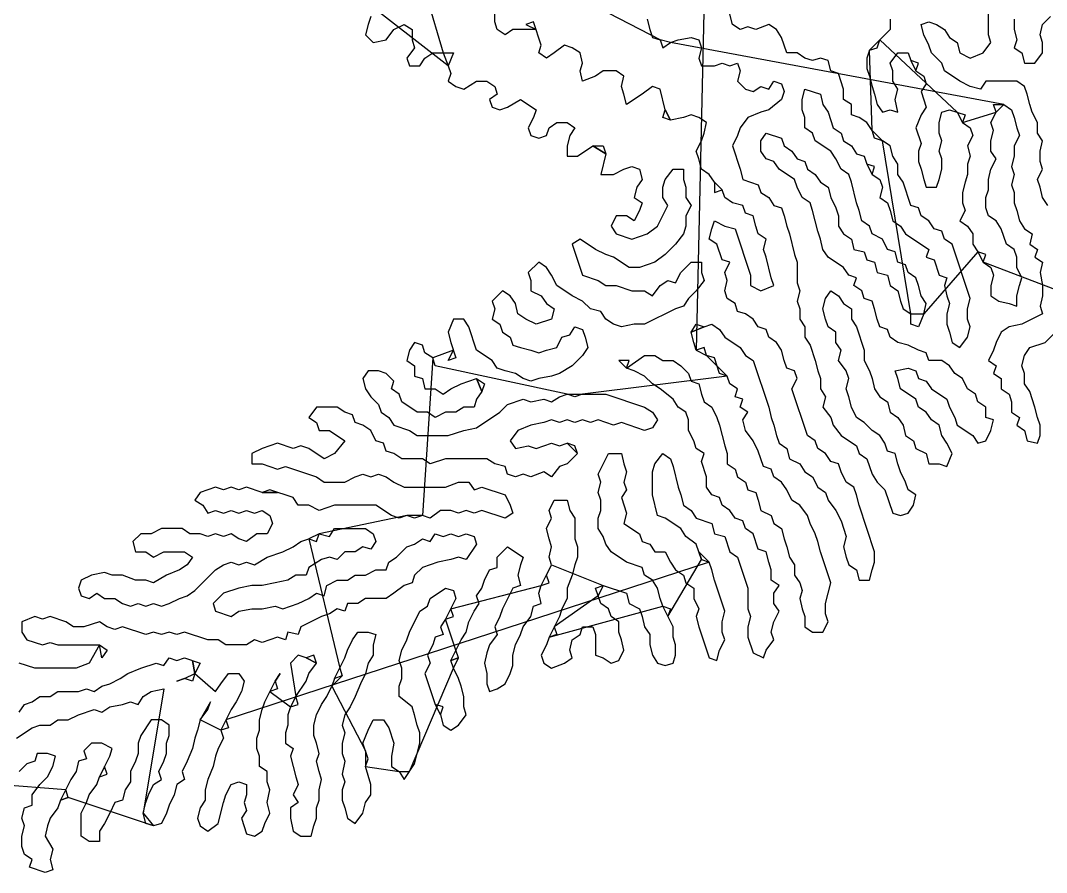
# Model space of a CAD drawing. Header units: metres. Extents: x 15 to 2853, y 44 to 1438.
# Drawn here: x 1292.5 to 1689.5, y 551 to 880.5 of the extents above; entities that cross this region are included whole.
import ezdxf

# ---------------------------------------------------------------- set-up
doc = ezdxf.new("R2010")
doc.units = ezdxf.units.M
doc.layers.add('Draw', color=2, linetype='CONTINUOUS')
doc.layers.add('Skip', color=1, linetype='CONTINUOUS')

msp = doc.modelspace()

# ---------------------------------------------------------------- linework, layer by layer
at = {"layer": 'draw'}
for p, q in [((1428, 882), (1427, 879)), ((1476, 880), (1476, 884)), ((1568, 879), (1567, 883)), ((1667, 875), (1667, 883)), ((1688, 879), (1691, 882)), ((1427, 879), (1426, 875)), ((1437, 877), (1441, 879)), ((1441, 879), (1444, 877)), ((1477, 877), (1476, 880)), ((1491, 880), (1488, 879)), ((1488, 879), (1492, 877)), ((1494, 871), (1491, 880)), ((1535, 881), (1536, 877)), ((1571, 877), (1568, 879)), ((1574, 878), (1571, 877)), ((1577, 877), (1574, 878)), ((1585, 877), (1582, 879)), ((1629, 881), (1629, 877)), ((1641, 879), (1644, 880)), ((1642, 875), (1641, 879)), ((1644, 880), (1647, 879)), ((1647, 879), (1650, 877)), ((1677, 881), (1677, 877)), ((1687, 875), (1688, 879)), ((1426, 875), (1429, 872)), ((1434, 873), (1437, 877)), ((1444, 877), (1444, 873)), ((1480, 875), (1477, 877)), ((1483, 877), (1480, 875)), ((1536, 877), (1537, 874)), ((1537, 874), (1540, 873)), ((1547, 873), (1552, 874)), ((1552, 874), (1555, 873)), ((1587, 874), (1585, 877)), ((1589, 868), (1587, 874)), ((1629, 877), (1621, 869)), ((1644, 871), (1642, 875)), ((1650, 877), (1652, 874)), ((1652, 874), (1655, 872)), ((1668, 872), (1667, 875)), ((1677, 877), (1678, 873)), ((1688, 872), (1687, 875)), ((1429, 872), (1434, 873)), ((1445, 870), (1442, 866)), ((1444, 873), (1445, 870)), ((1493, 868), (1494, 871)), ((1506, 870), (1503, 871)), ((1509, 868), (1506, 870)), ((1540, 873), (1541, 870)), ((1544, 872), (1540, 873)), ((1541, 870), (1544, 872)), ((1544, 872), (1547, 873)), ((1555, 873), (1556, 870)), ((1556, 870), (1555, 866)), ((1621, 869), (1624, 870)), ((1624, 870), (1625, 873)), ((1645, 868), (1644, 871)), ((1655, 872), (1656, 868)), ((1665, 868), (1668, 872)), ((1678, 873), (1677, 870)), ((1677, 870), (1680, 868)), ((1688, 868), (1688, 872)), ((1442, 866), (1443, 863)), ((1447, 863), (1449, 866)), ((1449, 866), (1452, 868)), ((1452, 868), (1460, 868)), ((1456, 868), (1458, 863)), ((1460, 868), (1458, 863)), ((1496, 866), (1493, 868)), ((1499, 868), (1496, 866)), ((1510, 864), (1509, 868)), ((1555, 866), (1556, 863)), ((1593, 868), (1589, 868)), ((1596, 866), (1593, 868)), ((1599, 865), (1596, 866)), ((1602, 866), (1599, 865)), ((1605, 865), (1602, 866)), ((1621, 869), (1620, 866)), ((1620, 866), (1620, 862)), ((1629, 864), (1632, 868)), ((1632, 868), (1636, 868)), ((1636, 868), (1637, 865)), ((1656, 868), (1660, 866)), ((1680, 868), (1681, 864)), ((1685, 864), (1688, 868)), ((1443, 863), (1447, 863)), ((1458, 863), (1459, 860)), ((1509, 861), (1510, 864)), ((1556, 863), (1561, 863)), ((1561, 863), (1564, 864)), ((1564, 864), (1567, 863)), ((1567, 863), (1570, 864)), ((1570, 864), (1571, 861)), ((1606, 861), (1605, 865)), ((1620, 862), (1621, 859)), ((1630, 861), (1629, 864)), ((1637, 865), (1639, 861)), ((1640, 864), (1637, 865)), ((1639, 861), (1640, 864)), ((1650, 861), (1649, 864)), ((1681, 864), (1685, 864)), ((1459, 860), (1458, 857)), ((1510, 857), (1509, 861)), ((1515, 859), (1510, 857)), ((1518, 861), (1515, 859)), ((1523, 861), (1518, 861)), ((1526, 859), (1523, 861)), ((1525, 855), (1526, 859)), ((1571, 861), (1570, 857)), ((1609, 860), (1606, 861)), ((1611, 854), (1609, 860)), ((1621, 859), (1622, 855)), ((1630, 857), (1630, 861)), ((1639, 861), (1642, 859)), ((1642, 859), (1643, 856)), ((1656, 857), (1650, 861)), ((1458, 857), (1461, 855)), ((1461, 855), (1464, 854)), ((1464, 854), (1469, 857)), ((1469, 857), (1473, 857)), ((1473, 857), (1476, 855)), ((1476, 855), (1477, 852)), ((1526, 852), (1525, 855)), ((1537, 855), (1533, 852)), ((1540, 854), (1537, 855)), ((1542, 846), (1540, 854)), ((1570, 857), (1573, 854)), ((1573, 854), (1576, 853)), ((1576, 853), (1579, 855)), ((1579, 855), (1582, 854)), ((1582, 854), (1584, 857)), ((1584, 857), (1587, 856)), ((1587, 856), (1588, 853)), ((1595, 850), (1596, 854)), ((1596, 854), (1602, 852)), ((1611, 850), (1611, 854)), ((1622, 855), (1623, 852)), ((1632, 854), (1630, 857)), ((1631, 850), (1632, 854)), ((1643, 856), (1641, 853)), ((1660, 855), (1656, 857)), ((1664, 854), (1660, 855)), ((1666, 857), (1664, 854)), ((1678, 857), (1666, 857)), ((1681, 855), (1678, 857)), ((1682, 852), (1681, 855)), ((1477, 852), (1474, 850)), ((1474, 850), (1475, 847)), ((1481, 847), (1486, 850)), ((1486, 850), (1492, 846)), ((1527, 848), (1526, 852)), ((1533, 852), (1527, 848)), ((1587, 850), (1582, 846)), ((1588, 853), (1587, 850)), ((1595, 846), (1595, 850)), ((1602, 852), (1603, 848)), ((1614, 848), (1611, 850)), ((1623, 852), (1624, 848)), ((1632, 845), (1631, 850)), ((1641, 853), (1643, 847)), ((1683, 848), (1682, 852)), ((1475, 847), (1478, 846)), ((1478, 846), (1481, 847)), ((1492, 846), (1491, 843)), ((1541, 843), (1542, 846)), ((1542, 846), (1544, 842)), ((1582, 846), (1579, 845)), ((1596, 843), (1595, 846)), ((1603, 848), (1605, 845)), ((1614, 844), (1614, 848)), ((1624, 848), (1626, 845)), ((1626, 845), (1629, 846)), ((1629, 846), (1632, 845)), ((1643, 847), (1641, 844)), ((1649, 845), (1652, 846)), ((1652, 846), (1658, 844)), ((1670, 845), (1669, 848)), ((1669, 848), (1673, 848)), ((1670, 845), (1673, 848)), ((1673, 848), (1676, 846)), ((1676, 846), (1677, 843)), ((1684, 845), (1683, 848)), ((1491, 843), (1489, 839)), ((1544, 842), (1541, 843)), ((1552, 844), (1549, 843)), ((1555, 843), (1552, 844)), ((1558, 841), (1555, 843)), ((1574, 843), (1571, 839)), ((1579, 845), (1574, 843)), ((1596, 839), (1596, 843)), ((1605, 845), (1607, 839)), ((1617, 843), (1614, 844)), ((1620, 841), (1617, 843)), ((1648, 841), (1649, 845)), ((1655, 845), (1657, 841)), ((1658, 844), (1657, 841)), ((1668, 841), (1670, 845)), ((1677, 843), (1678, 839)), ((1686, 841), (1684, 845)), ((1489, 839), (1490, 836)), ((1496, 836), (1497, 839)), ((1497, 839), (1500, 841)), ((1500, 841), (1504, 841)), ((1504, 841), (1507, 839)), ((1507, 839), (1505, 836)), ((1557, 837), (1558, 841)), ((1571, 839), (1570, 836)), ((1599, 837), (1596, 839)), ((1607, 839), (1610, 837)), ((1622, 838), (1620, 841)), ((1623, 835), (1622, 838)), ((1626, 834), (1622, 838)), ((1639, 839), (1641, 833)), ((1648, 837), (1648, 841)), ((1657, 841), (1660, 839)), ((1660, 839), (1661, 836)), ((1669, 838), (1668, 841)), ((1668, 834), (1669, 838)), ((1678, 839), (1679, 836)), ((1686, 837), (1686, 841)), ((1490, 836), (1493, 835)), ((1493, 835), (1496, 836)), ((1554, 830), (1556, 834)), ((1556, 834), (1557, 837)), ((1579, 834), (1581, 837)), ((1579, 830), (1579, 834)), ((1581, 837), (1587, 835)), ((1587, 835), (1588, 832)), ((1600, 834), (1599, 837)), ((1606, 830), (1600, 834)), ((1610, 837), (1611, 834)), ((1611, 834), (1614, 832)), ((1626, 834), (1623, 835)), ((1629, 832), (1626, 834)), ((1649, 834), (1648, 837)), ((1648, 830), (1649, 834)), ((1661, 836), (1659, 832)), ((1668, 830), (1668, 834)), ((1679, 836), (1677, 832)), ((1688, 834), (1686, 837)), ((1687, 830), (1688, 834)), ((1504, 832), (1504, 828)), ((1514, 832), (1518, 832)), ((1519, 829), (1514, 832)), ((1518, 832), (1519, 829)), ((1555, 827), (1554, 830)), ((1568, 832), (1571, 823)), ((1581, 827), (1579, 830)), ((1588, 832), (1591, 830)), ((1591, 830), (1593, 827)), ((1608, 827), (1606, 830)), ((1614, 832), (1616, 829)), ((1630, 828), (1629, 832)), ((1641, 833), (1640, 830)), ((1640, 830), (1640, 826)), ((1649, 827), (1648, 830)), ((1659, 832), (1660, 828)), ((1670, 827), (1668, 830)), ((1677, 832), (1677, 828)), ((1687, 826), (1687, 830)), ((1504, 828), (1508, 828)), ((1519, 829), (1517, 821)), ((1556, 823), (1555, 827)), ((1584, 826), (1581, 827)), ((1586, 823), (1584, 826)), ((1593, 827), (1596, 826)), ((1596, 826), (1597, 823)), ((1610, 823), (1608, 827)), ((1616, 829), (1619, 828)), ((1619, 828), (1620, 825)), ((1632, 825), (1630, 828)), ((1640, 826), (1641, 823)), ((1649, 823), (1649, 827)), ((1660, 828), (1659, 825)), ((1668, 823), (1670, 827)), ((1677, 828), (1676, 824)), ((1688, 823), (1687, 826)), ((1522, 821), (1526, 823)), ((1526, 823), (1529, 824)), ((1529, 824), (1532, 823)), ((1532, 823), (1533, 819)), ((1542, 819), (1545, 823)), ((1545, 823), (1549, 823)), ((1549, 823), (1549, 819)), ((1559, 821), (1556, 823)), ((1571, 823), (1572, 819)), ((1592, 819), (1586, 823)), ((1597, 823), (1600, 821)), ((1613, 821), (1610, 823)), ((1620, 825), (1622, 821)), ((1623, 824), (1620, 825)), ((1622, 821), (1623, 824)), ((1632, 821), (1632, 825)), ((1641, 823), (1642, 819)), ((1648, 819), (1649, 823)), ((1659, 825), (1659, 821)), ((1667, 819), (1668, 823)), ((1676, 824), (1677, 821)), ((1686, 819), (1688, 823)), ((1517, 821), (1522, 821)), ((1533, 819), (1531, 816)), ((1541, 816), (1542, 819)), ((1549, 819), (1550, 816)), ((1561, 818), (1559, 821)), ((1564, 815), (1561, 818)), ((1561, 818), (1561, 814)), ((1572, 819), (1578, 817)), ((1593, 816), (1592, 819)), ((1600, 821), (1602, 818)), ((1602, 818), (1605, 816)), ((1614, 818), (1613, 821)), ((1616, 810), (1614, 818)), ((1622, 821), (1625, 819)), ((1625, 819), (1626, 816)), ((1634, 818), (1632, 821)), ((1637, 809), (1634, 818)), ((1642, 819), (1643, 816)), ((1647, 816), (1648, 819)), ((1658, 818), (1657, 814)), ((1659, 821), (1658, 818)), ((1667, 815), (1667, 819)), ((1677, 821), (1676, 817)), ((1687, 816), (1686, 819)), ((1531, 816), (1530, 812)), ((1541, 812), (1541, 816)), ((1550, 816), (1550, 812)), ((1561, 814), (1564, 815)), ((1565, 812), (1564, 815)), ((1578, 817), (1579, 814)), ((1579, 814), (1582, 812)), ((1595, 812), (1593, 816)), ((1605, 816), (1606, 812)), ((1626, 816), (1625, 812)), ((1643, 816), (1647, 816)), ((1657, 814), (1657, 810)), ((1666, 812), (1667, 815)), ((1676, 817), (1677, 814)), ((1677, 814), (1677, 810)), ((1688, 812), (1687, 816)), ((1530, 812), (1533, 810)), ((1533, 810), (1532, 807)), ((1543, 809), (1541, 812)), ((1550, 812), (1552, 809)), ((1568, 810), (1565, 812)), ((1572, 809), (1568, 810)), ((1582, 812), (1584, 809)), ((1598, 810), (1595, 812)), ((1599, 807), (1598, 810)), ((1606, 812), (1608, 808)), ((1617, 807), (1616, 810)), ((1625, 812), (1628, 810)), ((1628, 810), (1629, 807)), ((1657, 810), (1658, 807)), ((1666, 808), (1666, 812)), ((1677, 810), (1678, 807)), ((1690, 809), (1688, 812)), ((1532, 807), (1530, 803)), ((1539, 801), (1543, 809)), ((1552, 809), (1550, 805)), ((1573, 806), (1572, 809)), ((1576, 805), (1573, 806)), ((1584, 809), (1587, 808)), ((1587, 808), (1588, 805)), ((1601, 799), (1599, 807)), ((1608, 808), (1609, 805)), ((1618, 803), (1617, 807)), ((1629, 807), (1630, 803)), ((1640, 808), (1637, 809)), ((1641, 805), (1640, 808)), ((1658, 807), (1656, 803)), ((1667, 805), (1666, 808)), ((1678, 807), (1679, 803)), ((1523, 805), (1521, 801)), ((1527, 805), (1523, 805)), ((1530, 803), (1527, 805)), ((1550, 805), (1550, 801)), ((1560, 800), (1561, 803)), ((1561, 803), (1565, 801)), ((1577, 801), (1576, 805)), ((1588, 805), (1589, 801)), ((1609, 805), (1609, 801)), ((1621, 801), (1618, 803)), ((1630, 803), (1633, 801)), ((1644, 803), (1641, 805)), ((1646, 800), (1644, 803)), ((1656, 803), (1659, 801)), ((1670, 803), (1667, 805)), ((1672, 800), (1670, 803)), ((1679, 803), (1681, 800)), ((1521, 801), (1523, 798)), ((1523, 798), (1529, 796)), ((1535, 798), (1539, 801)), ((1549, 798), (1546, 794)), ((1550, 801), (1549, 798)), ((1559, 796), (1560, 800)), ((1565, 801), (1569, 800)), ((1569, 800), (1575, 782)), ((1578, 798), (1577, 801)), ((1581, 796), (1578, 798)), ((1589, 801), (1590, 798)), ((1590, 798), (1592, 790)), ((1602, 796), (1601, 799)), ((1609, 801), (1611, 798)), ((1611, 798), (1614, 796)), ((1622, 798), (1621, 801)), ((1626, 796), (1622, 798)), ((1633, 801), (1635, 798)), ((1635, 798), (1644, 792)), ((1649, 799), (1646, 800)), ((1650, 796), (1649, 799)), ((1659, 801), (1661, 798)), ((1661, 798), (1661, 794)), ((1674, 794), (1672, 800)), ((1681, 800), (1684, 798)), ((1684, 798), (1683, 794)), ((1509, 796), (1506, 794)), ((1506, 794), (1510, 782)), ((1515, 792), (1509, 796)), ((1546, 794), (1542, 790)), ((1562, 794), (1559, 796)), ((1564, 788), (1562, 794)), ((1580, 792), (1581, 796)), ((1603, 792), (1602, 796)), ((1614, 796), (1615, 792)), ((1628, 792), (1626, 796)), ((1653, 794), (1650, 796)), ((1660, 773), (1653, 794)), ((1661, 794), (1663, 791)), ((1677, 792), (1674, 794)), ((1683, 794), (1686, 792)), ((1519, 790), (1515, 792)), ((1581, 789), (1580, 792)), ((1605, 789), (1603, 792)), ((1615, 792), (1619, 791)), ((1619, 791), (1620, 788)), ((1631, 791), (1628, 792)), ((1632, 787), (1631, 791)), ((1644, 792), (1643, 789)), ((1663, 791), (1665, 787)), ((1666, 790), (1663, 791)), ((1678, 789), (1677, 792)), ((1686, 792), (1685, 789)), ((1493, 787), (1489, 783)), ((1496, 785), (1493, 787)), ((1522, 789), (1519, 790)), ((1528, 785), (1522, 789)), ((1538, 787), (1532, 785)), ((1542, 790), (1538, 787)), ((1552, 787), (1556, 787)), ((1556, 787), (1556, 783)), ((1567, 787), (1564, 788)), ((1565, 783), (1567, 787)), ((1583, 781), (1581, 789)), ((1592, 790), (1593, 787)), ((1593, 787), (1593, 779)), ((1611, 785), (1605, 789)), ((1620, 788), (1623, 787)), ((1623, 787), (1624, 783)), ((1635, 786), (1632, 787)), ((1643, 789), (1646, 788)), ((1646, 788), (1648, 782)), ((1665, 787), (1666, 790)), ((1665, 787), (1668, 785)), ((1678, 785), (1678, 789)), ((1685, 789), (1688, 787)), ((1688, 787), (1687, 783)), ((1489, 783), (1490, 780)), ((1498, 782), (1496, 785)), ((1532, 785), (1528, 785)), ((1546, 779), (1548, 783)), ((1556, 783), (1557, 780)), ((1566, 780), (1565, 783)), ((1613, 782), (1611, 785)), ((1624, 783), (1628, 782)), ((1636, 783), (1635, 786)), ((1639, 781), (1636, 783)), ((1668, 785), (1669, 782)), ((1680, 781), (1678, 785)), ((1687, 783), (1688, 778)), ((1490, 780), (1490, 776)), ((1500, 778), (1498, 782)), ((1510, 782), (1516, 780)), ((1516, 780), (1519, 778)), ((1540, 778), (1543, 780)), ((1543, 780), (1546, 779)), ((1557, 780), (1554, 776)), ((1565, 776), (1566, 780)), ((1575, 782), (1575, 778)), ((1584, 778), (1583, 781)), ((1593, 779), (1594, 776)), ((1616, 781), (1613, 782)), ((1615, 778), (1616, 781)), ((1628, 782), (1629, 778)), ((1640, 778), (1639, 781)), ((1648, 782), (1651, 781)), ((1651, 781), (1650, 778)), ((1669, 782), (1668, 778)), ((1679, 778), (1680, 781)), ((1479, 776), (1475, 772)), ((1482, 774), (1479, 776)), ((1490, 776), (1494, 774)), ((1506, 774), (1500, 778)), ((1519, 778), (1523, 778)), ((1523, 778), (1529, 776)), ((1529, 776), (1534, 776)), ((1534, 776), (1537, 774)), ((1537, 774), (1540, 778)), ((1554, 776), (1551, 773)), ((1566, 773), (1565, 776)), ((1575, 778), (1579, 776)), ((1594, 776), (1593, 772)), ((1604, 773), (1606, 776)), ((1606, 776), (1609, 774)), ((1618, 776), (1615, 778)), ((1619, 773), (1618, 776)), ((1629, 778), (1632, 776)), ((1632, 776), (1633, 772)), ((1641, 774), (1640, 778)), ((1650, 778), (1651, 774)), ((1668, 778), (1668, 774)), ((1678, 774), (1679, 778)), ((1688, 778), (1688, 774)), ((1475, 772), (1476, 769)), ((1484, 771), (1482, 774)), ((1485, 767), (1484, 771)), ((1494, 774), (1496, 771)), ((1496, 771), (1499, 769)), ((1510, 772), (1506, 774)), ((1513, 769), (1510, 772)), ((1551, 773), (1549, 770)), ((1569, 771), (1566, 773)), ((1570, 768), (1569, 771)), ((1593, 772), (1594, 769)), ((1603, 769), (1604, 773)), ((1609, 774), (1611, 771)), ((1611, 771), (1614, 769)), ((1622, 772), (1619, 773)), ((1623, 769), (1622, 772)), ((1633, 772), (1634, 769)), ((1643, 771), (1641, 774)), ((1642, 767), (1643, 771)), ((1651, 774), (1652, 771)), ((1652, 771), (1651, 767)), ((1659, 769), (1660, 773)), ((1668, 774), (1671, 772)), ((1671, 772), (1675, 771)), ((1675, 771), (1678, 770)), ((1678, 770), (1678, 774)), ((1688, 774), (1687, 770)), ((1476, 769), (1475, 765)), ((1488, 765), (1485, 767)), ((1499, 769), (1498, 765)), ((1517, 768), (1513, 769)), ((1519, 765), (1517, 768)), ((1546, 769), (1534, 763)), ((1549, 770), (1546, 769)), ((1573, 767), (1570, 768)), ((1576, 765), (1573, 767)), ((1594, 769), (1594, 765)), ((1604, 765), (1603, 769)), ((1614, 769), (1614, 765)), ((1624, 765), (1623, 769)), ((1634, 769), (1637, 767)), ((1637, 767), (1642, 767)), ((1637, 763), (1637, 767)), ((1642, 767), (1640, 762)), ((1651, 767), (1651, 763)), ((1659, 765), (1659, 769)), ((1688, 767), (1680, 763)), ((1687, 770), (1688, 767)), ((1460, 765), (1458, 760)), ((1464, 765), (1460, 765)), ((1466, 762), (1464, 765)), ((1475, 765), (1478, 763)), ((1478, 763), (1479, 760)), ((1492, 763), (1488, 765)), ((1498, 765), (1492, 763)), ((1522, 763), (1519, 765)), ((1525, 762), (1522, 763)), ((1530, 763), (1525, 762)), ((1534, 763), (1530, 763)), ((1552, 760), (1554, 763)), ((1554, 763), (1557, 762)), ((1557, 762), (1560, 763)), ((1560, 763), (1563, 761)), ((1578, 762), (1576, 765)), ((1594, 765), (1596, 762)), ((1605, 762), (1604, 765)), ((1614, 765), (1616, 762)), ((1625, 762), (1624, 765)), ((1640, 762), (1637, 763)), ((1651, 763), (1652, 760)), ((1660, 762), (1659, 765)), ((1680, 763), (1675, 762)), ((1458, 760), (1459, 756)), ((1469, 753), (1466, 762)), ((1479, 760), (1482, 758)), ((1502, 758), (1505, 759)), ((1505, 759), (1507, 762)), ((1507, 762), (1510, 761)), ((1510, 761), (1511, 758)), ((1557, 762), (1552, 760)), ((1553, 756), (1552, 760)), ((1563, 761), (1565, 758)), ((1581, 761), (1578, 762)), ((1582, 758), (1581, 761)), ((1596, 762), (1596, 758)), ((1608, 760), (1605, 762)), ((1608, 756), (1608, 760)), ((1616, 762), (1619, 753)), ((1628, 761), (1625, 762)), ((1629, 758), (1628, 761)), ((1652, 760), (1653, 756)), ((1659, 758), (1660, 762)), ((1672, 760), (1670, 756)), ((1675, 762), (1672, 760)), ((1689, 756), (1693, 760)), ((1445, 756), (1443, 753)), ((1448, 755), (1445, 756)), ((1449, 752), (1448, 755)), ((1459, 756), (1461, 750)), ((1482, 758), (1483, 755)), ((1483, 755), (1486, 754)), ((1500, 754), (1502, 758)), ((1511, 758), (1512, 754)), ((1554, 753), (1553, 756)), ((1565, 758), (1571, 754)), ((1585, 756), (1582, 758)), ((1587, 753), (1585, 756)), ((1596, 758), (1598, 755)), ((1598, 755), (1600, 749)), ((1610, 753), (1608, 756)), ((1632, 756), (1629, 758)), ((1636, 755), (1632, 756)), ((1640, 753), (1636, 755)), ((1653, 756), (1656, 754)), ((1656, 754), (1659, 758)), ((1670, 756), (1669, 753)), ((1683, 754), (1689, 756)), ((1452, 750), (1449, 752)), ((1458, 749), (1460, 753)), ((1475, 749), (1469, 753)), ((1486, 754), (1490, 753)), ((1490, 753), (1493, 752)), ((1493, 752), (1496, 753)), ((1496, 753), (1500, 754)), ((1510, 751), (1506, 747)), ((1512, 754), (1510, 751)), ((1534, 751), (1538, 751)), ((1538, 751), (1541, 749)), ((1557, 754), (1554, 753)), ((1554, 753), (1558, 751)), ((1558, 751), (1557, 754)), ((1561, 750), (1558, 751)), ((1571, 754), (1573, 751)), ((1573, 751), (1576, 749)), ((1588, 749), (1587, 753)), ((1609, 749), (1610, 753)), ((1619, 753), (1619, 749)), ((1643, 752), (1640, 753)), ((1644, 749), (1643, 752)), ((1669, 753), (1667, 749)), ((1680, 747), (1681, 751)), ((1681, 751), (1683, 754)), ((1442, 749), (1445, 747)), ((1445, 747), (1445, 743)), ((1453, 747), (1452, 750)), ((1461, 750), (1458, 749)), ((1477, 746), (1475, 749)), ((1506, 747), (1501, 744)), ((1528, 749), (1524, 749)), ((1524, 749), (1527, 746)), ((1527, 746), (1528, 749)), ((1541, 749), (1545, 749)), ((1545, 749), (1548, 747)), ((1548, 747), (1551, 744)), ((1563, 744), (1561, 750)), ((1562, 747), (1566, 743)), ((1576, 749), (1582, 731)), ((1589, 746), (1588, 749)), ((1600, 749), (1601, 745)), ((1612, 745), (1609, 749)), ((1619, 749), (1621, 745)), ((1649, 749), (1644, 749)), ((1652, 747), (1649, 749)), ((1654, 744), (1652, 747)), ((1667, 749), (1670, 747)), ((1670, 747), (1669, 744)), ((1681, 744), (1680, 747)), ((1427, 745), (1425, 742)), ((1431, 745), (1427, 745)), ((1434, 744), (1431, 745)), ((1437, 741), (1434, 744)), ((1445, 743), (1448, 742)), ((1480, 745), (1477, 746)), ((1484, 744), (1480, 745)), ((1487, 742), (1484, 744)), ((1498, 743), (1493, 742)), ((1501, 744), (1498, 743)), ((1530, 745), (1527, 746)), ((1534, 743), (1530, 745)), ((1537, 740), (1534, 743)), ((1551, 744), (1552, 741)), ((1566, 743), (1563, 744)), ((1567, 740), (1566, 743)), ((1592, 745), (1589, 746)), ((1593, 742), (1592, 745)), ((1601, 745), (1602, 742)), ((1613, 742), (1612, 745)), ((1621, 745), (1622, 742)), ((1631, 745), (1636, 746)), ((1632, 742), (1631, 745)), ((1636, 746), (1639, 745)), ((1639, 745), (1640, 742)), ((1657, 742), (1654, 744)), ((1669, 744), (1672, 742)), ((1681, 740), (1681, 744)), ((1425, 742), (1426, 738)), ((1436, 738), (1437, 741)), ((1448, 742), (1449, 738)), ((1459, 738), (1463, 740)), ((1469, 742), (1472, 740)), ((1471, 737), (1469, 742)), ((1472, 740), (1471, 737)), ((1490, 741), (1487, 742)), ((1493, 742), (1490, 741)), ((1540, 738), (1537, 740)), ((1552, 741), (1555, 740)), ((1555, 740), (1556, 736)), ((1570, 738), (1567, 740)), ((1591, 738), (1593, 742)), ((1602, 742), (1602, 738)), ((1612, 738), (1613, 742)), ((1622, 742), (1623, 738)), ((1633, 738), (1632, 742)), ((1640, 742), (1643, 741)), ((1643, 741), (1645, 738)), ((1659, 738), (1657, 742)), ((1672, 742), (1672, 738)), ((1683, 737), (1681, 740)), ((1426, 738), (1428, 735)), ((1428, 735), (1431, 732)), ((1439, 736), (1436, 738)), ((1440, 733), (1439, 736)), ((1449, 738), (1453, 738)), ((1453, 738), (1456, 736)), ((1456, 736), (1459, 738)), ((1471, 737), (1469, 734)), ((1498, 733), (1501, 735)), ((1501, 735), (1504, 736)), ((1504, 736), (1519, 736)), ((1507, 735), (1504, 736)), ((1510, 736), (1507, 735)), ((1519, 736), (1534, 731)), ((1545, 734), (1540, 738)), ((1556, 736), (1557, 733)), ((1569, 735), (1570, 738)), ((1572, 734), (1569, 735)), ((1597, 720), (1591, 738)), ((1602, 738), (1604, 735)), ((1604, 735), (1603, 731)), ((1613, 735), (1612, 738)), ((1614, 731), (1613, 735)), ((1623, 738), (1625, 735)), ((1625, 735), (1628, 733)), ((1639, 734), (1633, 738)), ((1645, 738), (1651, 734)), ((1662, 736), (1659, 738)), ((1663, 733), (1662, 736)), ((1672, 738), (1675, 736)), ((1675, 736), (1676, 733)), ((1685, 731), (1683, 737)), ((1407, 731), (1404, 727)), ((1415, 731), (1407, 731)), ((1418, 729), (1415, 731)), ((1431, 732), (1432, 729)), ((1446, 729), (1440, 733)), ((1464, 731), (1461, 729)), ((1468, 731), (1464, 731)), ((1469, 734), (1468, 731)), ((1478, 729), (1481, 732)), ((1481, 732), (1487, 734)), ((1487, 734), (1490, 733)), ((1490, 733), (1495, 734)), ((1495, 734), (1498, 733)), ((1534, 731), (1537, 729)), ((1547, 731), (1545, 734)), ((1550, 729), (1547, 731)), ((1557, 733), (1560, 731)), ((1560, 731), (1562, 727)), ((1571, 731), (1572, 734)), ((1574, 729), (1571, 731)), ((1582, 731), (1583, 727)), ((1603, 731), (1606, 727)), ((1628, 733), (1629, 729)), ((1640, 731), (1639, 734)), ((1643, 729), (1640, 731)), ((1651, 734), (1652, 731)), ((1652, 731), (1654, 727)), ((1666, 731), (1663, 733)), ((1666, 727), (1666, 731)), ((1676, 733), (1676, 729)), ((1686, 727), (1685, 731)), ((1404, 727), (1407, 725)), ((1421, 728), (1418, 729)), ((1422, 725), (1421, 728)), ((1432, 729), (1435, 727)), ((1435, 727), (1437, 724)), ((1450, 729), (1446, 729)), ((1453, 727), (1450, 729)), ((1457, 729), (1453, 727)), ((1461, 729), (1457, 729)), ((1469, 723), (1478, 729)), ((1537, 729), (1539, 726)), ((1551, 726), (1550, 729)), ((1562, 727), (1563, 724)), ((1572, 726), (1574, 729)), ((1583, 727), (1584, 724)), ((1606, 727), (1607, 724)), ((1619, 725), (1616, 727)), ((1629, 729), (1632, 727)), ((1632, 727), (1634, 724)), ((1645, 726), (1643, 729)), ((1654, 727), (1655, 724)), ((1669, 726), (1666, 727)), ((1676, 729), (1679, 727)), ((1679, 727), (1678, 724)), ((1687, 724), (1686, 727)), ((1407, 725), (1408, 722)), ((1425, 724), (1422, 725)), ((1428, 722), (1425, 724)), ((1437, 724), (1443, 722)), ((1464, 722), (1469, 723)), ((1495, 725), (1490, 724)), ((1498, 726), (1495, 725)), ((1501, 725), (1498, 726)), ((1504, 726), (1501, 725)), ((1507, 725), (1504, 726)), ((1510, 726), (1507, 725)), ((1513, 725), (1510, 726)), ((1516, 726), (1513, 725)), ((1522, 724), (1516, 726)), ((1525, 725), (1522, 724)), ((1534, 722), (1525, 725)), ((1537, 723), (1534, 722)), ((1539, 726), (1537, 723)), ((1551, 722), (1551, 726)), ((1563, 724), (1565, 716)), ((1573, 722), (1572, 726)), ((1584, 724), (1585, 720)), ((1607, 724), (1610, 720)), ((1622, 722), (1619, 725)), ((1634, 724), (1635, 720)), ((1648, 724), (1645, 726)), ((1649, 720), (1648, 724)), ((1655, 724), (1661, 720)), ((1668, 722), (1669, 726)), ((1678, 724), (1681, 722)), ((1687, 720), (1687, 724)), ((1408, 722), (1412, 722)), ((1412, 722), (1418, 718)), ((1430, 718), (1428, 722)), ((1443, 722), (1446, 720)), ((1446, 720), (1458, 720)), ((1458, 720), (1464, 722)), ((1485, 722), (1482, 718)), ((1553, 718), (1551, 722)), ((1576, 718), (1573, 722)), ((1585, 720), (1586, 717)), ((1600, 718), (1597, 720)), ((1610, 720), (1616, 716)), ((1625, 720), (1622, 722)), ((1627, 717), (1625, 720)), ((1635, 720), (1638, 718)), ((1651, 717), (1649, 720)), ((1661, 720), (1663, 717)), ((1666, 718), (1668, 722)), ((1681, 722), (1682, 718)), ((1686, 717), (1687, 720)), ((1386, 715), (1382, 713)), ((1392, 717), (1386, 715)), ((1398, 715), (1392, 717)), ((1401, 716), (1398, 715)), ((1404, 715), (1401, 716)), ((1410, 711), (1404, 715)), ((1418, 718), (1414, 713)), ((1433, 717), (1430, 718)), ((1434, 714), (1433, 717)), ((1482, 718), (1484, 715)), ((1484, 715), (1489, 716)), ((1489, 716), (1492, 715)), ((1492, 715), (1498, 717)), ((1498, 717), (1501, 716)), ((1501, 716), (1504, 717)), ((1504, 717), (1508, 713)), ((1507, 716), (1504, 717)), ((1508, 713), (1507, 716)), ((1554, 715), (1553, 718)), ((1557, 713), (1554, 715)), ((1565, 716), (1566, 713)), ((1578, 714), (1576, 718)), ((1586, 717), (1589, 715)), ((1589, 715), (1590, 711)), ((1601, 715), (1600, 718)), ((1604, 713), (1601, 715)), ((1616, 716), (1617, 713)), ((1628, 714), (1627, 717)), ((1638, 718), (1639, 715)), ((1639, 715), (1643, 713)), ((1653, 713), (1651, 717)), ((1663, 717), (1666, 718)), ((1682, 718), (1686, 717)), ((1382, 713), (1382, 709)), ((1414, 713), (1410, 711)), ((1437, 713), (1434, 714)), ((1440, 711), (1437, 713)), ((1448, 711), (1440, 711)), ((1451, 709), (1448, 711)), ((1457, 711), (1451, 709)), ((1473, 711), (1457, 711)), ((1476, 709), (1473, 711)), ((1508, 713), (1504, 709)), ((1516, 705), (1520, 713)), ((1520, 713), (1525, 713)), ((1525, 713), (1526, 709)), ((1538, 709), (1541, 713)), ((1541, 713), (1544, 711)), ((1544, 711), (1545, 708)), ((1556, 710), (1557, 713)), ((1566, 713), (1566, 709)), ((1580, 708), (1578, 714)), ((1606, 710), (1604, 713)), ((1617, 713), (1620, 711)), ((1620, 711), (1622, 705)), ((1631, 713), (1628, 714)), ((1632, 709), (1631, 713)), ((1643, 713), (1644, 709)), ((1651, 708), (1653, 713)), ((1382, 709), (1386, 709)), ((1386, 709), (1392, 707)), ((1392, 707), (1395, 708)), ((1395, 708), (1407, 704)), ((1480, 708), (1476, 709)), ((1481, 705), (1480, 708)), ((1501, 708), (1498, 704)), ((1504, 709), (1501, 708)), ((1526, 709), (1527, 706)), ((1537, 706), (1538, 709)), ((1545, 708), (1547, 700)), ((1558, 704), (1556, 710)), ((1566, 709), (1569, 707)), ((1569, 707), (1570, 704)), ((1583, 707), (1580, 708)), ((1584, 704), (1583, 707)), ((1594, 709), (1596, 706)), ((1609, 709), (1606, 710)), ((1610, 706), (1609, 709)), ((1633, 706), (1632, 709)), ((1644, 709), (1648, 709)), ((1648, 709), (1651, 708)), ((1407, 704), (1410, 702)), ((1418, 702), (1422, 704)), ((1422, 704), (1425, 705)), ((1425, 705), (1428, 704)), ((1428, 704), (1431, 705)), ((1431, 705), (1434, 704)), ((1434, 704), (1437, 702)), ((1484, 704), (1481, 705)), ((1487, 705), (1484, 704)), ((1490, 704), (1487, 705)), ((1495, 706), (1490, 704)), ((1498, 704), (1495, 706)), ((1517, 702), (1516, 705)), ((1527, 706), (1526, 702)), ((1537, 697), (1537, 706)), ((1558, 700), (1558, 704)), ((1570, 704), (1573, 702)), ((1587, 702), (1584, 704)), ((1596, 706), (1599, 704)), ((1599, 704), (1601, 700)), ((1612, 702), (1610, 706)), ((1622, 705), (1624, 702)), ((1635, 702), (1633, 706)), ((1368, 700), (1362, 698)), ((1371, 699), (1368, 700)), ((1374, 700), (1371, 699)), ((1377, 699), (1374, 700)), ((1380, 700), (1377, 699)), ((1386, 698), (1380, 700)), ((1389, 699), (1386, 698)), ((1398, 696), (1389, 699)), ((1410, 702), (1418, 702)), ((1437, 702), (1441, 700)), ((1441, 700), (1457, 700)), ((1462, 702), (1466, 702)), ((1466, 702), (1468, 699)), ((1468, 699), (1471, 700)), ((1471, 700), (1480, 697)), ((1516, 698), (1517, 702)), ((1527, 699), (1525, 696)), ((1526, 702), (1527, 699)), ((1547, 700), (1548, 697)), ((1560, 697), (1558, 700)), ((1573, 702), (1574, 699)), ((1574, 699), (1577, 698)), ((1589, 699), (1587, 702)), ((1591, 695), (1589, 699)), ((1601, 700), (1604, 698)), ((1615, 700), (1612, 702)), ((1616, 697), (1615, 700)), ((1624, 702), (1627, 699)), ((1627, 699), (1630, 690)), ((1636, 699), (1635, 702)), ((1639, 697), (1636, 699)), ((1362, 698), (1360, 695)), ((1360, 695), (1363, 693)), ((1386, 698), (1392, 698)), ((1400, 693), (1398, 696)), ((1480, 697), (1482, 693)), ((1497, 691), (1499, 695)), ((1499, 695), (1504, 695)), ((1504, 695), (1505, 691)), ((1517, 695), (1516, 698)), ((1517, 691), (1517, 695)), ((1525, 696), (1527, 690)), ((1539, 689), (1537, 697)), ((1548, 697), (1549, 693)), ((1563, 696), (1560, 697)), ((1564, 693), (1563, 696)), ((1577, 698), (1578, 695)), ((1578, 695), (1579, 691)), ((1594, 693), (1591, 695)), ((1604, 698), (1605, 695)), ((1605, 695), (1608, 691)), ((1617, 693), (1616, 697)), ((1638, 693), (1639, 697)), ((1363, 693), (1365, 690)), ((1365, 690), (1368, 691)), ((1368, 691), (1371, 690)), ((1371, 690), (1374, 691)), ((1374, 691), (1377, 690)), ((1377, 690), (1380, 691)), ((1380, 691), (1383, 690)), ((1383, 690), (1386, 691)), ((1386, 691), (1389, 689)), ((1404, 693), (1400, 693)), ((1408, 691), (1404, 693)), ((1430, 693), (1414, 693)), ((1436, 689), (1430, 693)), ((1455, 691), (1451, 688)), ((1459, 691), (1455, 691)), ((1462, 690), (1459, 691)), ((1465, 691), (1462, 690)), ((1468, 690), (1465, 691)), ((1471, 691), (1468, 690)), ((1480, 688), (1471, 691)), ((1482, 693), (1483, 690)), ((1498, 688), (1497, 691)), ((1505, 691), (1507, 688)), ((1516, 688), (1517, 691)), ((1549, 693), (1552, 691)), ((1552, 691), (1554, 688)), ((1567, 691), (1564, 693)), ((1569, 688), (1567, 691)), ((1579, 691), (1583, 689)), ((1597, 689), (1594, 693)), ((1608, 691), (1610, 687)), ((1623, 675), (1617, 693)), ((1636, 690), (1638, 693)), ((1389, 689), (1390, 686)), ((1439, 688), (1436, 689)), ((1442, 689), (1439, 688)), ((1448, 689), (1442, 689)), ((1445, 688), (1442, 689)), ((1448, 689), (1445, 688)), ((1483, 690), (1480, 688)), ((1496, 684), (1498, 688)), ((1507, 688), (1507, 680)), ((1516, 684), (1516, 688)), ((1527, 690), (1526, 686)), ((1542, 688), (1539, 689)), ((1548, 684), (1542, 688)), ((1554, 688), (1560, 686)), ((1572, 687), (1569, 688)), ((1573, 684), (1572, 687)), ((1583, 689), (1584, 686)), ((1598, 686), (1597, 689)), ((1610, 687), (1612, 681)), ((1630, 690), (1633, 689)), ((1633, 689), (1636, 690)), ((1347, 684), (1343, 682)), ((1355, 684), (1347, 684)), ((1358, 682), (1355, 684)), ((1390, 686), (1388, 682)), ((1412, 681), (1414, 684)), ((1414, 684), (1426, 684)), ((1426, 684), (1429, 682)), ((1497, 680), (1496, 684)), ((1518, 681), (1516, 684)), ((1526, 686), (1532, 682)), ((1550, 681), (1548, 684)), ((1560, 686), (1561, 682)), ((1576, 682), (1573, 684)), ((1584, 686), (1587, 684)), ((1587, 684), (1588, 680)), ((1600, 682), (1598, 686)), ((1339, 682), (1336, 679)), ((1336, 679), (1337, 675)), ((1343, 682), (1339, 682)), ((1362, 682), (1358, 682)), ((1365, 681), (1362, 682)), ((1368, 682), (1365, 681)), ((1371, 681), (1368, 682)), ((1374, 682), (1371, 681)), ((1377, 680), (1374, 682)), ((1380, 679), (1377, 680)), ((1384, 682), (1380, 679)), ((1388, 682), (1384, 682)), ((1398, 677), (1401, 679)), ((1401, 679), (1404, 680)), ((1408, 682), (1404, 680)), ((1404, 680), (1407, 679)), ((1407, 679), (1408, 682)), ((1408, 682), (1412, 681)), ((1430, 679), (1428, 676)), ((1429, 682), (1430, 679)), ((1445, 678), (1448, 680)), ((1448, 680), (1451, 679)), ((1451, 679), (1453, 682)), ((1453, 682), (1456, 681)), ((1456, 681), (1459, 682)), ((1459, 682), (1462, 681)), ((1462, 681), (1465, 682)), ((1465, 682), (1468, 681)), ((1468, 681), (1469, 678)), ((1498, 677), (1497, 680)), ((1507, 680), (1508, 677)), ((1519, 678), (1518, 681)), ((1532, 682), (1533, 679)), ((1533, 679), (1536, 678)), ((1554, 678), (1550, 681)), ((1561, 682), (1565, 681)), ((1565, 681), (1567, 675)), ((1578, 676), (1576, 682)), ((1588, 680), (1589, 677)), ((1601, 679), (1600, 682)), ((1602, 675), (1601, 679)), ((1612, 681), (1611, 677)), ((1337, 675), (1341, 675)), ((1341, 675), (1344, 673)), ((1344, 673), (1348, 675)), ((1348, 675), (1356, 675)), ((1356, 675), (1359, 673)), ((1388, 673), (1394, 675)), ((1394, 675), (1398, 677)), ((1418, 675), (1415, 672)), ((1422, 675), (1418, 675)), ((1425, 677), (1422, 675)), ((1428, 676), (1425, 677)), ((1438, 673), (1442, 677)), ((1442, 677), (1445, 678)), ((1469, 678), (1465, 672)), ((1477, 673), (1481, 677)), ((1481, 677), (1487, 673)), ((1497, 673), (1498, 677)), ((1508, 677), (1508, 673)), ((1521, 675), (1519, 678)), ((1527, 671), (1521, 675)), ((1536, 678), (1538, 675)), ((1538, 675), (1542, 675)), ((1542, 675), (1544, 671)), ((1556, 672), (1554, 678)), ((1559, 671), (1555, 675)), ((1567, 675), (1570, 673)), ((1581, 675), (1578, 676)), ((1582, 671), (1581, 675)), ((1589, 677), (1590, 673)), ((1606, 663), (1602, 675)), ((1611, 677), (1612, 673)), ((1623, 671), (1623, 675)), ((1359, 673), (1357, 670)), ((1371, 670), (1374, 671)), ((1374, 671), (1377, 670)), ((1377, 670), (1380, 671)), ((1380, 671), (1383, 670)), ((1383, 670), (1388, 673)), ((1409, 672), (1404, 669)), ((1412, 673), (1409, 672)), ((1415, 672), (1412, 673)), ((1434, 668), (1435, 671)), ((1435, 671), (1438, 673)), ((1454, 671), (1448, 669)), ((1459, 672), (1454, 671)), ((1462, 673), (1459, 672)), ((1465, 672), (1462, 673)), ((1477, 669), (1477, 673)), ((1487, 673), (1486, 670)), ((1498, 670), (1497, 673)), ((1508, 673), (1507, 670)), ((1533, 669), (1527, 671)), ((1544, 671), (1546, 668)), ((1556, 672), (1559, 671)), ((1560, 668), (1559, 671)), ((1570, 673), (1574, 661)), ((1583, 668), (1582, 671)), ((1590, 673), (1592, 670)), ((1612, 673), (1613, 670)), ((1622, 668), (1623, 671)), ((1325, 667), (1320, 666)), ((1328, 666), (1325, 667)), ((1354, 668), (1349, 666)), ((1357, 670), (1354, 668)), ((1360, 660), (1368, 668)), ((1368, 668), (1371, 670)), ((1404, 669), (1403, 666)), ((1426, 666), (1430, 668)), ((1430, 668), (1434, 668)), ((1448, 669), (1445, 666)), ((1472, 664), (1474, 668)), ((1474, 668), (1477, 669)), ((1486, 670), (1485, 666)), ((1494, 662), (1498, 670)), ((1507, 670), (1506, 666)), ((1534, 666), (1533, 669)), ((1546, 668), (1549, 666)), ((1561, 664), (1560, 668)), ((1583, 664), (1583, 668)), ((1592, 670), (1592, 666)), ((1613, 670), (1616, 668)), ((1616, 668), (1617, 664)), ((1621, 664), (1622, 668)), ((1316, 664), (1315, 661)), ((1320, 666), (1316, 664)), ((1332, 666), (1328, 666)), ((1337, 664), (1332, 666)), ((1341, 664), (1337, 664)), ((1344, 663), (1341, 664)), ((1349, 666), (1344, 663)), ((1391, 663), (1386, 662)), ((1399, 666), (1396, 664)), ((1403, 666), (1399, 666)), ((1411, 662), (1415, 664)), ((1415, 664), (1419, 664)), ((1419, 664), (1422, 666)), ((1422, 666), (1426, 666)), ((1444, 663), (1441, 662)), ((1445, 666), (1444, 663)), ((1471, 661), (1472, 664)), ((1485, 666), (1486, 662)), ((1494, 662), (1497, 663)), ((1497, 663), (1496, 666)), ((1506, 666), (1504, 661)), ((1537, 664), (1534, 666)), ((1539, 661), (1537, 664)), ((1549, 666), (1550, 663)), ((1550, 663), (1553, 661)), ((1565, 652), (1561, 664)), ((1586, 662), (1583, 664)), ((1592, 666), (1594, 663)), ((1594, 663), (1595, 660)), ((1604, 655), (1606, 663)), ((1617, 664), (1621, 664)), ((1315, 661), (1316, 658)), ((1357, 658), (1360, 660)), ((1377, 661), (1371, 659)), ((1382, 662), (1377, 661)), ((1386, 662), (1382, 662)), ((1410, 658), (1411, 662)), ((1441, 662), (1437, 659)), ((1451, 657), (1457, 661)), ((1457, 661), (1460, 660)), ((1460, 660), (1461, 657)), ((1469, 658), (1471, 661)), ((1483, 661), (1479, 653)), ((1486, 662), (1483, 661)), ((1493, 659), (1494, 662)), ((1504, 661), (1504, 657)), ((1515, 661), (1518, 662)), ((1517, 655), (1515, 661)), ((1518, 662), (1516, 658)), ((1518, 662), (1527, 659)), ((1540, 657), (1539, 661)), ((1553, 661), (1553, 657)), ((1574, 661), (1574, 653)), ((1584, 659), (1586, 662)), ((1595, 660), (1594, 657)), ((1316, 658), (1319, 657)), ((1319, 657), (1322, 659)), ((1322, 659), (1325, 657)), ((1325, 657), (1329, 657)), ((1329, 657), (1332, 655)), ((1350, 655), (1354, 657)), ((1354, 657), (1357, 658)), ((1371, 659), (1367, 655)), ((1400, 655), (1404, 657)), ((1404, 657), (1407, 659)), ((1407, 659), (1410, 658)), ((1426, 657), (1423, 655)), ((1434, 657), (1426, 657)), ((1437, 659), (1434, 657)), ((1450, 654), (1451, 657)), ((1461, 657), (1457, 649)), ((1470, 655), (1469, 658)), ((1494, 655), (1493, 659)), ((1504, 657), (1502, 653)), ((1527, 659), (1528, 655)), ((1541, 654), (1540, 657)), ((1553, 657), (1555, 653)), ((1584, 655), (1584, 659)), ((1594, 657), (1595, 653)), ((1332, 655), (1335, 654)), ((1335, 654), (1338, 655)), ((1338, 655), (1341, 654)), ((1341, 654), (1344, 655)), ((1344, 655), (1347, 654)), ((1347, 654), (1350, 655)), ((1367, 655), (1368, 652)), ((1368, 652), (1374, 650)), ((1374, 650), (1377, 652)), ((1377, 652), (1382, 653)), ((1382, 653), (1386, 653)), ((1391, 654), (1394, 653)), ((1394, 653), (1400, 655)), ((1415, 653), (1412, 651)), ((1418, 652), (1415, 653)), ((1419, 655), (1418, 652)), ((1423, 655), (1419, 655)), ((1443, 644), (1447, 652)), ((1447, 652), (1450, 654)), ((1460, 650), (1459, 653)), ((1466, 648), (1468, 652)), ((1468, 652), (1470, 655)), ((1479, 653), (1478, 650)), ((1490, 650), (1491, 654)), ((1491, 654), (1494, 655)), ((1502, 653), (1501, 650)), ((1520, 653), (1517, 655)), ((1521, 650), (1520, 653)), ((1528, 655), (1532, 653)), ((1532, 653), (1533, 650)), ((1545, 646), (1541, 654)), ((1541, 654), (1544, 653)), ((1544, 653), (1543, 650)), ((1555, 653), (1554, 650)), ((1564, 648), (1565, 652)), ((1574, 653), (1575, 650)), ((1586, 652), (1584, 655)), ((1584, 648), (1586, 652)), ((1595, 653), (1596, 650)), ((1604, 651), (1604, 655)), ((1293, 648), (1293, 644)), ((1301, 649), (1298, 650)), ((1304, 650), (1301, 649)), ((1310, 648), (1304, 650)), ((1313, 646), (1310, 648)), ((1323, 648), (1317, 646)), ((1326, 646), (1323, 648)), ((1409, 650), (1401, 646)), ((1412, 651), (1409, 650)), ((1457, 649), (1455, 646)), ((1457, 649), (1460, 650)), ((1465, 644), (1466, 648)), ((1478, 650), (1476, 646)), ((1487, 646), (1490, 650)), ((1501, 650), (1497, 642)), ((1524, 648), (1521, 650)), ((1524, 644), (1524, 648)), ((1533, 650), (1534, 646)), ((1554, 650), (1555, 646)), ((1564, 644), (1564, 648)), ((1575, 650), (1574, 646)), ((1583, 644), (1584, 648)), ((1596, 650), (1596, 646)), ((1603, 644), (1605, 648)), ((1605, 648), (1604, 651)), ((1293, 644), (1295, 641)), ((1317, 646), (1313, 646)), ((1329, 645), (1326, 646)), ((1332, 646), (1329, 645)), ((1341, 643), (1332, 646)), ((1344, 644), (1341, 643)), ((1347, 643), (1344, 644)), ((1350, 644), (1347, 643)), ((1353, 643), (1350, 644)), ((1356, 644), (1353, 643)), ((1365, 641), (1356, 644)), ((1396, 644), (1395, 641)), ((1400, 643), (1396, 644)), ((1401, 646), (1400, 643)), ((1421, 641), (1423, 644)), ((1423, 644), (1427, 644)), ((1427, 644), (1430, 643)), ((1442, 641), (1443, 644)), ((1455, 646), (1456, 643)), ((1463, 641), (1465, 644)), ((1476, 646), (1477, 643)), ((1486, 643), (1487, 646)), ((1499, 646), (1500, 643)), ((1509, 643), (1510, 646)), ((1510, 646), (1514, 646)), ((1514, 646), (1515, 643)), ((1525, 641), (1524, 644)), ((1534, 646), (1536, 643)), ((1545, 642), (1545, 646)), ((1555, 646), (1559, 634)), ((1565, 641), (1564, 644)), ((1574, 646), (1574, 642)), ((1584, 641), (1583, 644)), ((1596, 646), (1599, 644)), ((1599, 644), (1603, 644)), ((1295, 641), (1301, 639)), ((1301, 639), (1304, 640)), ((1304, 640), (1307, 639)), ((1369, 641), (1365, 641)), ((1372, 639), (1369, 641)), ((1383, 641), (1380, 639)), ((1386, 640), (1383, 641)), ((1392, 642), (1386, 640)), ((1395, 641), (1392, 642)), ((1419, 637), (1421, 641)), ((1430, 643), (1429, 639)), ((1440, 637), (1442, 641)), ((1453, 642), (1452, 639)), ((1456, 643), (1453, 642)), ((1459, 633), (1463, 641)), ((1477, 643), (1474, 639)), ((1484, 639), (1486, 643)), ((1497, 642), (1496, 639)), ((1500, 643), (1497, 642)), ((1505, 637), (1506, 641)), ((1506, 641), (1509, 643)), ((1515, 643), (1515, 635)), ((1526, 637), (1525, 641)), ((1536, 643), (1536, 639)), ((1546, 639), (1545, 642)), ((1563, 637), (1565, 641)), ((1574, 642), (1576, 636)), ((1581, 637), (1584, 641)), ((1307, 639), (1323, 639)), ((1323, 639), (1326, 637)), ((1324, 634), (1323, 639)), ((1326, 637), (1324, 634)), ((1380, 639), (1372, 639)), ((1418, 634), (1419, 637)), ((1429, 639), (1429, 635)), ((1439, 633), (1440, 637)), ((1452, 639), (1450, 635)), ((1462, 634), (1461, 637)), ((1473, 636), (1472, 632)), ((1474, 639), (1473, 636)), ((1483, 635), (1484, 639)), ((1496, 639), (1494, 635)), ((1506, 634), (1505, 637)), ((1524, 633), (1526, 637)), ((1536, 639), (1537, 635)), ((1546, 635), (1546, 639)), ((1562, 633), (1563, 637)), ((1576, 636), (1580, 634)), ((1580, 634), (1581, 637)), ((1298, 630), (1292, 632)), ((1319, 632), (1314, 630)), ((1339, 630), (1345, 632)), ((1345, 632), (1348, 631)), ((1348, 631), (1350, 634)), ((1350, 634), (1353, 633)), ((1353, 633), (1356, 634)), ((1356, 634), (1362, 632)), ((1360, 628), (1359, 633)), ((1362, 632), (1360, 628)), ((1400, 635), (1397, 632)), ((1403, 634), (1400, 635)), ((1406, 635), (1403, 634)), ((1403, 634), (1407, 632)), ((1404, 628), (1407, 632)), ((1407, 632), (1406, 635)), ((1414, 626), (1418, 634)), ((1427, 632), (1426, 628)), ((1429, 635), (1427, 632)), ((1440, 630), (1439, 633)), ((1451, 632), (1449, 628)), ((1450, 635), (1451, 632)), ((1462, 634), (1459, 633)), ((1460, 630), (1459, 633)), ((1460, 630), (1462, 634)), ((1472, 632), (1473, 628)), ((1483, 631), (1483, 635)), ((1494, 635), (1495, 632)), ((1495, 632), (1498, 630)), ((1498, 630), (1503, 632)), ((1503, 632), (1506, 634)), ((1515, 635), (1518, 634)), ((1518, 634), (1521, 632)), ((1521, 632), (1524, 633)), ((1537, 635), (1539, 632)), ((1539, 632), (1542, 631)), ((1542, 631), (1545, 632)), ((1545, 632), (1546, 635)), ((1559, 634), (1562, 633)), ((1314, 630), (1298, 630)), ((1331, 626), (1334, 628)), ((1334, 628), (1339, 630)), ((1356, 626), (1360, 628)), ((1360, 628), (1359, 625)), ((1373, 628), (1377, 628)), ((1377, 628), (1379, 625)), ((1391, 625), (1393, 628)), ((1403, 625), (1404, 628)), ((1416, 630), (1417, 627)), ((1426, 628), (1424, 624)), ((1440, 626), (1440, 630)), ((1449, 628), (1453, 616)), ((1462, 626), (1460, 630)), ((1473, 628), (1473, 624)), ((1480, 624), (1482, 628)), ((1482, 628), (1483, 631)), ((1324, 623), (1327, 624)), ((1327, 624), (1331, 626)), ((1356, 626), (1353, 625)), ((1359, 625), (1356, 626)), ((1368, 621), (1370, 624)), ((1379, 625), (1378, 621)), ((1387, 617), (1391, 625)), ((1391, 625), (1392, 622)), ((1399, 619), (1403, 625)), ((1413, 623), (1417, 627)), ((1414, 626), (1413, 623)), ((1417, 627), (1414, 626)), ((1439, 623), (1440, 626)), ((1463, 623), (1462, 626)), ((1473, 624), (1474, 621)), ((1477, 622), (1480, 624)), ((1304, 619), (1307, 621)), ((1307, 621), (1315, 621)), ((1315, 621), (1318, 622)), ((1318, 622), (1321, 621)), ((1321, 621), (1324, 623)), ((1340, 619), (1343, 621)), ((1343, 621), (1348, 622)), ((1378, 621), (1376, 617)), ((1392, 622), (1389, 621)), ((1411, 619), (1413, 623)), ((1439, 619), (1439, 623)), ((1464, 619), (1463, 623)), ((1474, 621), (1477, 622)), ((1292, 613), (1294, 616)), ((1294, 616), (1297, 617)), ((1297, 617), (1300, 619)), ((1300, 619), (1304, 619)), ((1327, 615), (1332, 616)), ((1332, 616), (1335, 617)), ((1335, 617), (1338, 616)), ((1338, 616), (1340, 619)), ((1365, 614), (1366, 617)), ((1376, 617), (1374, 614)), ((1386, 614), (1387, 617)), ((1399, 619), (1397, 615)), ((1397, 615), (1400, 616)), ((1400, 616), (1399, 619)), ((1407, 612), (1409, 616)), ((1409, 616), (1411, 619)), ((1422, 619), (1420, 615)), ((1444, 615), (1439, 619)), ((1453, 616), (1455, 612)), ((1456, 615), (1453, 616)), ((1464, 615), (1464, 619)), ((1311, 610), (1315, 612)), ((1315, 612), (1321, 614)), ((1321, 614), (1324, 613)), ((1324, 613), (1327, 615)), ((1362, 610), (1365, 614)), ((1374, 614), (1370, 606)), ((1385, 610), (1386, 614)), ((1397, 615), (1396, 612)), ((1396, 612), (1396, 608)), ((1406, 608), (1407, 612)), ((1418, 612), (1417, 608)), ((1420, 615), (1418, 612)), ((1445, 612), (1444, 615)), ((1446, 608), (1445, 612)), ((1455, 612), (1456, 615)), ((1455, 612), (1456, 608)), ((1462, 608), (1465, 612)), ((1465, 612), (1464, 615)), ((1297, 607), (1300, 608)), ((1300, 608), (1304, 608)), ((1304, 608), (1307, 610)), ((1307, 610), (1311, 610)), ((1343, 610), (1339, 604)), ((1347, 610), (1343, 610)), ((1350, 608), (1347, 610)), ((1350, 604), (1350, 608)), ((1362, 610), (1361, 606)), ((1372, 610), (1373, 607)), ((1385, 606), (1385, 610)), ((1396, 608), (1395, 605)), ((1406, 604), (1406, 608)), ((1417, 608), (1418, 605)), ((1427, 606), (1429, 610)), ((1429, 610), (1433, 610)), ((1433, 610), (1435, 607)), ((1447, 605), (1446, 608)), ((1456, 608), (1459, 606)), ((1459, 606), (1462, 608)), ((1291, 603), (1297, 607)), ((1339, 604), (1338, 601)), ((1349, 601), (1350, 604)), ((1361, 606), (1360, 603)), ((1373, 607), (1370, 606)), ((1370, 606), (1371, 603)), ((1384, 603), (1385, 606)), ((1395, 605), (1395, 601)), ((1407, 601), (1406, 604)), ((1418, 605), (1417, 601)), ((1425, 601), (1427, 606)), ((1435, 607), (1437, 601)), ((1447, 601), (1447, 605)), ((1320, 601), (1317, 598)), ((1324, 601), (1320, 601)), ((1328, 599), (1324, 601)), ((1338, 601), (1338, 597)), ((1349, 597), (1349, 601)), ((1360, 603), (1359, 599)), ((1371, 603), (1369, 599)), ((1384, 599), (1384, 603)), ((1395, 601), (1398, 599)), ((1408, 597), (1407, 601)), ((1417, 601), (1417, 597)), ((1427, 595), (1425, 601)), ((1437, 601), (1436, 596)), ((1445, 593), (1447, 601)), ((1299, 597), (1298, 594)), ((1303, 597), (1299, 597)), ((1306, 596), (1303, 597)), ((1305, 592), (1306, 596)), ((1317, 598), (1318, 595)), ((1323, 588), (1327, 596)), ((1327, 596), (1328, 599)), ((1338, 597), (1337, 594)), ((1348, 594), (1349, 597)), ((1359, 599), (1357, 594)), ((1368, 596), (1367, 592)), ((1369, 599), (1368, 596)), ((1385, 596), (1384, 599)), ((1385, 592), (1385, 596)), ((1398, 599), (1397, 596)), ((1397, 596), (1399, 588)), ((1407, 594), (1408, 597)), ((1417, 597), (1418, 594)), ((1426, 598), (1426, 592)), ((1436, 596), (1436, 592)), ((1295, 593), (1292, 590)), ((1298, 594), (1295, 593)), ((1315, 594), (1314, 590)), ((1318, 595), (1315, 594)), ((1326, 589), (1325, 592)), ((1337, 594), (1335, 590)), ((1346, 590), (1348, 594)), ((1357, 594), (1355, 590)), ((1367, 592), (1365, 587)), ((1388, 590), (1385, 592)), ((1408, 590), (1407, 594)), ((1418, 594), (1417, 589)), ((1426, 592), (1427, 595)), ((1436, 592), (1439, 590)), ((1441, 587), (1445, 593)), ((1300, 585), (1303, 588)), ((1314, 590), (1312, 587)), ((1322, 585), (1323, 588)), ((1323, 588), (1326, 589)), ((1335, 590), (1335, 586)), ((1347, 587), (1346, 590)), ((1355, 590), (1356, 587)), ((1388, 586), (1388, 590)), ((1399, 588), (1400, 585)), ((1409, 587), (1408, 590)), ((1417, 589), (1418, 586)), ((1439, 590), (1441, 587)), ((1439, 590), (1443, 590)), ((1297, 581), (1300, 585)), ((1312, 587), (1308, 579)), ((1319, 581), (1322, 585)), ((1335, 586), (1333, 583)), ((1342, 581), (1344, 585)), ((1344, 585), (1347, 587)), ((1353, 585), (1352, 581)), ((1356, 587), (1353, 585)), ((1365, 587), (1364, 583)), ((1372, 581), (1374, 585)), ((1374, 585), (1377, 586)), ((1377, 586), (1380, 585)), ((1380, 585), (1380, 581)), ((1389, 583), (1388, 586)), ((1400, 585), (1398, 581)), ((1408, 583), (1409, 587)), ((1418, 586), (1417, 583)), ((1428, 581), (1428, 585)), ((1297, 577), (1297, 581)), ((1311, 580), (1308, 579)), ((1311, 580), (1310, 583)), ((1318, 578), (1319, 581)), ((1333, 583), (1332, 579)), ((1341, 578), (1342, 581)), ((1352, 581), (1350, 577)), ((1364, 583), (1364, 579)), ((1371, 578), (1372, 581)), ((1380, 581), (1379, 578)), ((1388, 578), (1389, 583)), ((1398, 581), (1400, 578)), ((1408, 579), (1408, 583)), ((1417, 583), (1417, 579)), ((1426, 578), (1428, 581)), ((1293, 572), (1294, 576)), ((1294, 576), (1297, 577)), ((1307, 576), (1304, 572)), ((1308, 579), (1307, 576)), ((1316, 574), (1318, 578)), ((1332, 579), (1329, 578)), ((1340, 574), (1341, 578)), ((1350, 577), (1349, 574)), ((1362, 576), (1361, 572)), ((1364, 579), (1362, 576)), ((1369, 570), (1371, 578)), ((1379, 578), (1380, 575)), ((1389, 574), (1388, 578)), ((1400, 578), (1397, 576)), ((1397, 576), (1397, 572)), ((1407, 576), (1408, 579)), ((1407, 572), (1407, 576)), ((1417, 579), (1418, 576)), ((1418, 576), (1419, 572)), ((1425, 574), (1426, 578)), ((1294, 569), (1293, 572)), ((1304, 572), (1303, 569)), ((1316, 565), (1316, 574)), ((1327, 574), (1325, 570)), ((1341, 570), (1340, 574)), ((1340, 574), (1344, 569)), ((1349, 574), (1347, 570)), ((1361, 572), (1362, 569)), ((1380, 575), (1378, 572)), ((1378, 572), (1380, 566)), ((1387, 570), (1389, 574)), ((1397, 572), (1398, 567)), ((1406, 569), (1407, 572)), ((1419, 572), (1422, 570)), ((1422, 570), (1425, 574)), ((1293, 565), (1294, 569)), ((1303, 569), (1302, 565)), ((1325, 570), (1323, 567)), ((1344, 569), (1341, 570)), ((1347, 570), (1344, 569)), ((1362, 569), (1365, 567)), ((1365, 567), (1369, 570)), ((1386, 567), (1387, 570)), ((1405, 565), (1406, 569)), ((1293, 561), (1293, 565)), ((1302, 565), (1305, 560)), ((1319, 563), (1316, 565)), ((1323, 567), (1323, 563)), ((1380, 566), (1383, 565)), ((1383, 565), (1386, 567)), ((1398, 567), (1401, 565)), ((1401, 565), (1405, 565)), ((1294, 558), (1293, 561)), ((1305, 560), (1304, 556)), ((1323, 563), (1319, 563)), ((1297, 556), (1294, 558)), ((1296, 553), (1297, 556)), ((1304, 556), (1305, 552)), ((1302, 551), (1296, 553)), ((1305, 552), (1302, 551))]:
    msp.add_line(p, q, dxfattribs=at)
at = {"layer": 'skip'}
for p, q in [((1560, 1025), (1554, 753)), ((1458, 863), (1373, 929)), ((1540, 873), (1488, 900)), ((1449, 892), (1456, 868)), ((1582, 879), (1577, 877)), ((1492, 877), (1483, 877)), ((1503, 871), (1499, 868)), ((1673, 848), (1544, 872)), ((1625, 873), (1655, 845)), ((1622, 838), (1621, 869)), ((1649, 864), (1645, 868)), ((1660, 866), (1665, 868)), ((1637, 865), (1639, 861)), ((1544, 842), (1542, 846)), ((1549, 843), (1544, 842)), ((1641, 844), (1639, 839)), ((1657, 841), (1670, 845)), ((1505, 836), (1504, 832)), ((1570, 836), (1568, 832)), ((1637, 767), (1626, 834)), ((1508, 828), (1514, 832)), ((1514, 832), (1519, 829)), ((1620, 825), (1622, 821)), ((1564, 815), (1561, 818)), ((1529, 796), (1535, 798)), ((1663, 791), (1642, 767)), ((1548, 783), (1552, 787)), ((1741, 758), (1665, 787)), ((1579, 776), (1584, 778)), ((1552, 760), (1557, 762)), ((1443, 753), (1442, 749)), ((1460, 753), (1452, 750)), ((1527, 746), (1534, 751)), ((1558, 751), (1562, 747)), ((1452, 750), (1448, 689)), ((1504, 736), (1453, 747)), ((1566, 743), (1510, 736)), ((1463, 740), (1469, 742)), ((1469, 742), (1471, 737)), ((1616, 727), (1614, 731)), ((1490, 724), (1485, 722)), ((1504, 717), (1508, 713)), ((1590, 711), (1594, 709)), ((1457, 700), (1462, 702)), ((1392, 698), (1386, 698)), ((1414, 693), (1408, 691)), ((1442, 689), (1408, 682)), ((1451, 688), (1448, 689)), ((1404, 680), (1416, 630)), ((1555, 675), (1556, 672)), ((1559, 671), (1372, 610)), ((1543, 650), (1556, 672)), ((1496, 666), (1498, 670)), ((1498, 670), (1518, 662)), ((1396, 664), (1391, 663)), ((1459, 653), (1494, 662)), ((1516, 658), (1499, 646)), ((1386, 653), (1391, 654)), ((1497, 642), (1541, 654)), ((1298, 650), (1293, 648)), ((1461, 637), (1457, 649)), ((1323, 639), (1319, 632)), ((1359, 633), (1360, 628)), ((1397, 632), (1399, 619)), ((1407, 632), (1403, 634)), ((1459, 633), (1462, 634)), ((1360, 628), (1368, 621)), ((1370, 624), (1373, 628)), ((1393, 628), (1391, 625)), ((1443, 590), (1460, 630)), ((1353, 625), (1356, 626)), ((1417, 627), (1414, 626)), ((1424, 624), (1422, 619)), ((1348, 622), (1340, 574)), ((1389, 621), (1397, 615)), ((1413, 623), (1426, 598)), ((1366, 617), (1362, 610)), ((1453, 616), (1455, 612)), ((1370, 606), (1362, 610)), ((1303, 588), (1305, 592)), ((1325, 592), (1323, 588)), ((1428, 585), (1426, 592)), ((1426, 592), (1439, 590)), ((1310, 583), (1256, 587)), ((1308, 579), (1311, 580)), ((1344, 569), (1311, 580)), ((1329, 578), (1327, 574))]:
    msp.add_line(p, q, dxfattribs=at)

doc.saveas('drawing.dxf')
